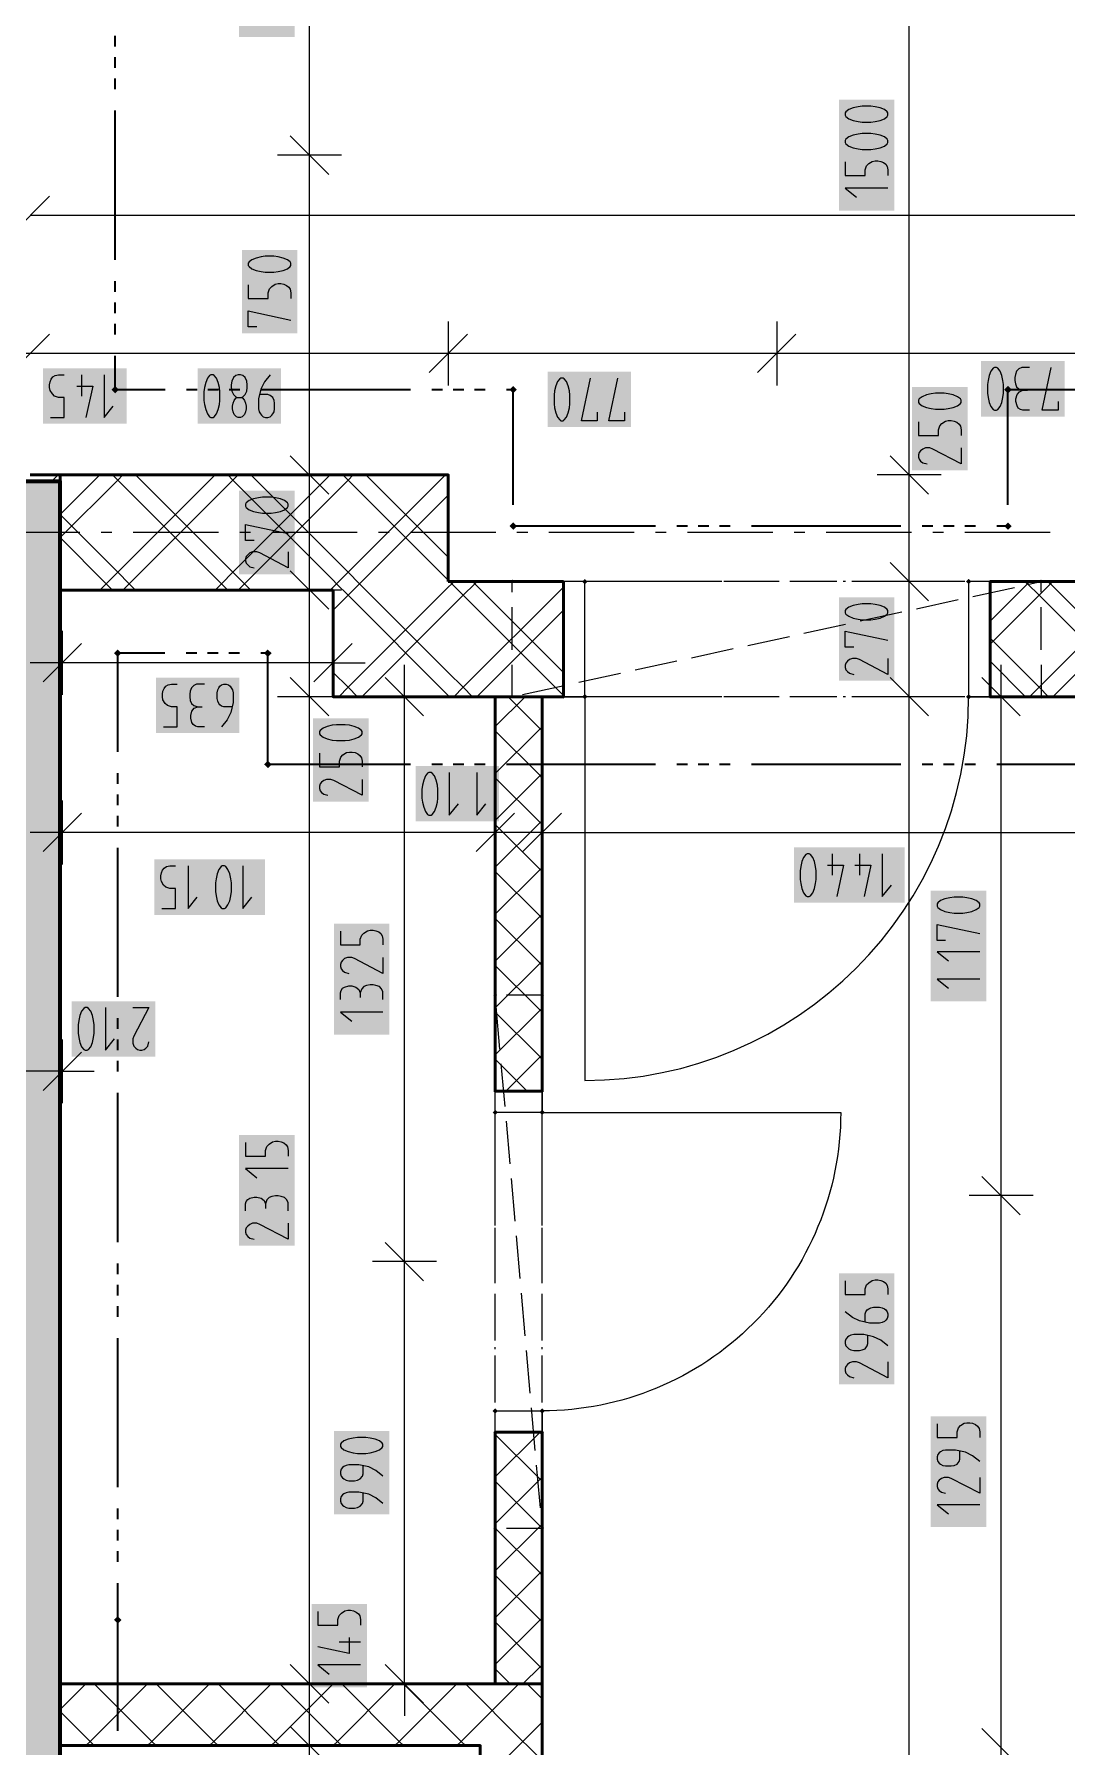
# Model space of a CAD drawing. Header units: millimetres. Extents: x 0 to 594, y 0 to 420.
# Drawn here: x 157.54 to 182.35, y 197.75 to 238.92 of the extents above; entities that cross this region are included whole.
import ezdxf

# ---------------------------------------------------------------- set-up
doc = ezdxf.new("R2010")
doc.units = ezdxf.units.MM
doc.header["$LTSCALE"] = 8
for name, color, linetype in [('PDF_Dvere', 7, 'Continuous'), ('PDF_Koty delkove', 7, 'Continuous'), ('PDF_Osy hlavni', 7, 'Continuous'), ('PDF_Pozarni useky', 7, 'Continuous'), ('PDF_Preklady', 7, 'Continuous'), ('PDF_Pricky zdene', 7, 'Continuous'), ('PDF_Steny akusticke', 7, 'Continuous'), ('PDF_Steny obvodove nosne', 7, 'Continuous')]:
    doc.layers.add(name, color=color, linetype=linetype)

msp = doc.modelspace()

# ---------------------------------------------------------------- linework, layer by layer
at = {"layer": 'PDF_Dvere', "lineweight": 25}
for points in [[(170.772, 225.762), (170.259, 225.762), (170.259, 222.995), (170.772, 222.995)], [(180.509, 225.762), (179.996, 225.762), (179.996, 222.995), (180.509, 222.995)], [(168.619, 213.001), (168.619, 213.514), (169.747, 213.514), (169.747, 213.001)], [(168.619, 205.314), (168.619, 205.826), (169.747, 205.826), (169.747, 205.314)]]:
    msp.add_lwpolyline(points, close=True, dxfattribs=at)
for points in [[(171.961, 225.762), (170.936, 225.762)], [(172.269, 225.762), (172.217, 225.762)], [(173.55, 225.762), (172.525, 225.762)], [(173.857, 225.762), (173.806, 225.762)], [(175.139, 225.762), (174.114, 225.762)], [(175.446, 225.762), (175.395, 225.762)], [(176.727, 225.762), (175.702, 225.762)], [(177.035, 225.762), (176.984, 225.762)], [(178.316, 225.762), (177.291, 225.762)], [(178.624, 225.762), (178.572, 225.762)], [(179.905, 225.762), (178.88, 225.762)], [(171.961, 222.995), (170.936, 222.995)], [(172.269, 222.995), (172.217, 222.995)], [(173.55, 222.995), (172.525, 222.995)], [(173.857, 222.995), (173.806, 222.995)], [(175.139, 222.995), (174.114, 222.995)], [(175.446, 222.995), (175.395, 222.995)], [(176.727, 222.995), (175.702, 222.995)], [(177.035, 222.995), (176.984, 222.995)], [(178.316, 222.995), (177.291, 222.995)], [(178.624, 222.995), (178.572, 222.995)], [(179.905, 222.995), (178.88, 222.995)], [(168.619, 212.384), (168.619, 213.001)], [(168.619, 212.076), (168.619, 212.128)], [(169.747, 212.076), (169.747, 212.128)], [(168.619, 210.795), (168.619, 211.82)], [(169.747, 210.795), (169.747, 211.82)], [(168.619, 210.488), (168.619, 210.539)], [(169.747, 210.488), (169.747, 210.539)], [(168.619, 209.206), (168.619, 210.231)], [(169.747, 209.206), (169.747, 210.231)], [(168.619, 208.899), (168.619, 208.95)], [(169.747, 208.899), (169.747, 208.95)], [(168.619, 207.618), (168.619, 208.643)], [(169.747, 207.618), (169.747, 208.643)], [(168.619, 207.31), (168.619, 207.361)], [(169.747, 207.31), (169.747, 207.361)], [(168.619, 206.029), (168.619, 207.054)], [(169.747, 206.029), (169.747, 207.054)]]:
    msp.add_lwpolyline(points, dxfattribs=at)
for points in [[(170.772, 222.995), (170.772, 213.77, 0.414213), (179.996, 222.995)], [(169.747, 212.384), (169.747, 213.001), (176.921, 213.001, -0.414214), (169.747, 205.826)]]:
    msp.add_lwpolyline(points, format="xyb", dxfattribs=at)
at = {"layer": 'PDF_Dvere', "lineweight": 25, "transparency": 33554559}
for points in [[(170.836, 225.762), (170.772, 225.698), (170.772, 225.826), (170.707, 225.762)], [(180.061, 225.762), (179.996, 225.698), (179.996, 225.826), (179.932, 225.762)], [(170.836, 222.995), (170.772, 222.931), (170.772, 223.059), (170.707, 222.995)], [(180.061, 222.995), (179.996, 222.931), (179.996, 223.059), (179.932, 222.995)], [(168.619, 212.937), (168.555, 213.001), (168.683, 213.001), (168.619, 213.065)], [(169.747, 212.937), (169.682, 213.001), (169.811, 213.001), (169.747, 213.065)], [(168.619, 205.762), (168.555, 205.826), (168.683, 205.826), (168.619, 205.89)], [(169.747, 205.762), (169.682, 205.826), (169.811, 205.826), (169.747, 205.89)]]:
    msp.add_solid(points, dxfattribs=at)
at = {"layer": 'PDF_Koty delkove', "lineweight": 18}
for points in [[(178.568, 192.604), (178.568, 211.866), (178.568, 220.659), (178.568, 222.995), (178.568, 225.762), (178.568, 228.325), (178.568, 243.7), (178.568, 246.467), (178.568, 267.685), (178.568, 269.171), (178.568, 345.475), (178.568, 346.243)], [(164.157, 191.118), (164.157, 197.78), (164.157, 199.266), (164.157, 204.093), (164.157, 216.172), (164.157, 221.719), (164.157, 222.995), (164.157, 225.557), (164.157, 225.838), (164.157, 228.325), (164.157, 235.492), (164.157, 236.012), (164.157, 236.058), (164.157, 241.871), (164.157, 243.7), (164.157, 246.313), (164.157, 254.821), (164.157, 256.41), (164.157, 266.147), (164.157, 267.685), (164.157, 269.171), (164.157, 272.63), (164.157, 336.238)], [(177.645, 237.19), (177.44, 237.19), (177.338, 237.176), (177.218, 237.149), (177.116, 237.108), (177.047, 237.053), (177.031, 237.026), (177.031, 236.971), (177.047, 236.943), (177.116, 236.889), (177.218, 236.848), (177.338, 236.82), (177.44, 236.806), (177.645, 236.806), (177.747, 236.82), (177.867, 236.848), (177.97, 236.889), (178.038, 236.943), (178.056, 236.971), (178.056, 237.026), (178.038, 237.053)], [(178.038, 237.053), (177.97, 237.108), (177.867, 237.149), (177.747, 237.176), (177.645, 237.19)], [(164.618, 235.551), (163.695, 236.474)], [(164.925, 236.012), (164.157, 236.012), (163.388, 236.012)], [(177.031, 235.849), (177.031, 235.52), (177.508, 235.52), (177.508, 235.657), (177.543, 235.753), (177.594, 235.808), (177.68, 235.862), (177.747, 235.876), (177.816, 235.876)], [(177.816, 235.876), (177.885, 235.862), (177.952, 235.835), (178.003, 235.794), (178.038, 235.739), (178.056, 235.657), (178.056, 235.52)], [(178.056, 235.219), (177.031, 235.219), (177.303, 235)], [(157.908, 235.023), (156.985, 234.1)], [(510.402, 234.562), (490.697, 234.562), (470.838, 234.562), (469.351, 234.562), (157.447, 234.562)], [(163.299, 233.581), (163.094, 233.581), (162.993, 233.567), (162.873, 233.54), (162.77, 233.499), (162.702, 233.445), (162.685, 233.417), (162.685, 233.363), (162.702, 233.335), (162.77, 233.281), (162.873, 233.24), (162.993, 233.212), (163.094, 233.198), (163.299, 233.198), (163.402, 233.212), (163.522, 233.24), (163.624, 233.281), (163.693, 233.335)], [(163.693, 233.335), (163.71, 233.363), (163.71, 233.417), (163.693, 233.445), (163.624, 233.499), (163.522, 233.54), (163.402, 233.567), (163.299, 233.581)], [(162.685, 232.897), (162.685, 232.569), (163.163, 232.569), (163.163, 232.706), (163.198, 232.801), (163.249, 232.856), (163.334, 232.91), (163.402, 232.924), (163.47, 232.924), (163.539, 232.91), (163.607, 232.883), (163.658, 232.842), (163.693, 232.788), (163.71, 232.706), (163.71, 232.569)], [(162.889, 231.884), (162.685, 231.884), (162.685, 232.267), (163.71, 232.049)], [(167.492, 232.015), (167.492, 231.246), (167.492, 230.477)], [(175.384, 232.015), (175.384, 231.246), (175.384, 230.477)], [(157.908, 231.707), (156.985, 230.785)], [(167.953, 231.707), (167.03, 230.785)], [(175.845, 231.707), (174.923, 230.785)], [(290.798, 231.246), (281.778, 231.246), (279.164, 231.246), (268.043, 231.246), (260.561, 231.246), (182.866, 231.246), (175.384, 231.246), (167.492, 231.246), (157.447, 231.246), (155.96, 231.246), (128.081, 231.246)], [(157.935, 229.709), (158.263, 229.709), (158.263, 230.186), (158.126, 230.186), (158.031, 230.221), (157.976, 230.272), (157.922, 230.358), (157.908, 230.425), (157.908, 230.494), (157.922, 230.563), (157.949, 230.63), (157.99, 230.681), (158.044, 230.716), (158.126, 230.734), (158.263, 230.734)], [(158.674, 230.734), (158.674, 230.221)], [(159.222, 230.734), (159.222, 229.709), (159.44, 229.981)], [(163.208, 230.734), (163.071, 230.563), (162.988, 230.391), (162.934, 230.153), (162.934, 229.913), (162.948, 229.845), (162.975, 229.794), (163.002, 229.76), (163.043, 229.725)], [(171.072, 229.833), (171.072, 229.629), (170.689, 229.629), (170.907, 230.654)], [(171.729, 229.833), (171.729, 229.629), (171.346, 229.629), (171.564, 230.654)], [(180.833, 230.292), (180.833, 230.497), (180.819, 230.599), (180.791, 230.719), (180.75, 230.821), (180.696, 230.89), (180.668, 230.908), (180.614, 230.908), (180.586, 230.89), (180.531, 230.821), (180.49, 230.719), (180.463, 230.599), (180.449, 230.497)], [(181.462, 230.908), (181.271, 230.908), (181.202, 230.873), (181.147, 230.821), (181.12, 230.736), (181.106, 230.668), (181.106, 230.599), (181.12, 230.514), (181.147, 230.446), (181.202, 230.395), (181.298, 230.36)], [(182.147, 230.087), (182.147, 229.883), (181.763, 229.883), (181.982, 230.908)], [(158.565, 230.46), (158.948, 230.46), (158.783, 229.709)], [(162.524, 230.186), (162.551, 230.169), (162.592, 230.118), (162.619, 230.05), (162.633, 229.981), (162.633, 229.913), (162.619, 229.845), (162.592, 229.776), (162.537, 229.725), (162.496, 229.709), (162.441, 229.709), (162.4, 229.725), (162.345, 229.776), (162.318, 229.845), (162.304, 229.913), (162.304, 229.981), (162.318, 230.05), (162.345, 230.118)], [(162.345, 230.118), (162.386, 230.169), (162.414, 230.186)], [(163.043, 229.725), (163.099, 229.709), (163.153, 229.709), (163.208, 229.725), (163.249, 229.76), (163.276, 229.794), (163.304, 229.845), (163.318, 229.913), (163.318, 230.05), (163.304, 230.118), (163.276, 230.186), (163.208, 230.238), (163.153, 230.255), (162.961, 230.255)], [(180.449, 230.497), (180.449, 230.292), (180.463, 230.19), (180.49, 230.07), (180.531, 229.968), (180.586, 229.899), (180.614, 229.883), (180.668, 229.883), (180.696, 229.899), (180.75, 229.968), (180.791, 230.07), (180.819, 230.19), (180.833, 230.292)], [(181.462, 229.883), (181.298, 229.883), (181.243, 229.899), (181.188, 229.934), (181.161, 229.985), (181.133, 230.087), (181.133, 230.155), (181.161, 230.258), (181.216, 230.326), (181.298, 230.36), (181.407, 230.36)], [(178.791, 229.604), (178.791, 229.276), (179.269, 229.276), (179.269, 229.413), (179.303, 229.508), (179.355, 229.563), (179.44, 229.617), (179.507, 229.631), (179.576, 229.631), (179.645, 229.617), (179.712, 229.59), (179.764, 229.549), (179.798, 229.495), (179.816, 229.413), (179.816, 229.276)], [(179.816, 228.974), (179.816, 228.591), (179.132, 228.947), (179.064, 228.974), (178.961, 228.974), (178.893, 228.947), (178.842, 228.906), (178.807, 228.865), (178.791, 228.81), (178.791, 228.756), (178.807, 228.701), (178.842, 228.66)], [(164.618, 227.864), (163.695, 228.786)], [(179.029, 227.864), (178.107, 228.786)], [(178.842, 228.66), (178.893, 228.618), (178.995, 228.591)], [(164.925, 228.325), (164.157, 228.325), (163.388, 228.325)], [(179.337, 228.325), (178.568, 228.325), (177.799, 228.325)], [(163.233, 227.79), (163.028, 227.79), (162.927, 227.776), (162.807, 227.749), (162.704, 227.708), (162.635, 227.654), (162.619, 227.626), (162.619, 227.572), (162.635, 227.544), (162.704, 227.49), (162.807, 227.448), (162.927, 227.421), (163.028, 227.407), (163.233, 227.407), (163.336, 227.421), (163.455, 227.448), (163.558, 227.49), (163.627, 227.544), (163.644, 227.572), (163.644, 227.626), (163.627, 227.654), (163.558, 227.708), (163.455, 227.749), (163.336, 227.776), (163.233, 227.79)], [(162.823, 226.75), (162.619, 226.75), (162.619, 227.133), (163.644, 226.915)], [(163.644, 226.476), (163.644, 226.092), (162.96, 226.449), (162.892, 226.476), (162.789, 226.476), (162.722, 226.449), (162.67, 226.408), (162.635, 226.367), (162.619, 226.312), (162.619, 226.258), (162.635, 226.203), (162.67, 226.161), (162.722, 226.12), (162.823, 226.092)], [(164.618, 225.096), (163.695, 226.019)], [(179.029, 225.301), (178.107, 226.224)], [(179.337, 225.762), (178.568, 225.762), (177.799, 225.762)], [(164.925, 225.557), (164.157, 225.557), (163.388, 225.557)], [(158.215, 224.578), (158.215, 223.809), (158.215, 223.04)], [(164.724, 224.578), (164.724, 223.809), (164.724, 223.04)], [(177.235, 224.187), (177.031, 224.187), (177.031, 224.571), (178.056, 224.352)], [(158.677, 224.27), (157.754, 223.348)], [(165.185, 224.27), (164.263, 223.348)], [(158.215, 223.809), (157.447, 223.809)], [(164.724, 223.809), (162.358, 223.809), (158.215, 223.809)], [(164.724, 223.809), (165.493, 223.809)], [(166.435, 222.995), (166.435, 223.764)], [(178.056, 223.53), (177.372, 223.886), (177.303, 223.914), (177.201, 223.914), (177.133, 223.886), (177.082, 223.845), (177.047, 223.804), (177.031, 223.749), (177.031, 223.695), (177.047, 223.64), (177.082, 223.599), (177.133, 223.558), (177.235, 223.53)], [(178.056, 223.914), (178.056, 223.53)], [(180.775, 222.995), (180.775, 223.764)], [(160.648, 222.272), (160.976, 222.272), (160.976, 222.749), (160.839, 222.749), (160.744, 222.784), (160.689, 222.835), (160.635, 222.92), (160.621, 222.988), (160.621, 223.057), (160.635, 223.125), (160.662, 223.193), (160.703, 223.244), (160.757, 223.279), (160.839, 223.297), (160.976, 223.297)], [(161.633, 223.297), (161.442, 223.297), (161.374, 223.262), (161.319, 223.21), (161.292, 223.125), (161.278, 223.057), (161.278, 222.988), (161.292, 222.903), (161.319, 222.835), (161.374, 222.784), (161.469, 222.749)], [(162.29, 222.749), (162.099, 222.749), (162.044, 222.767), (162.003, 222.8), (161.976, 222.835), (161.949, 222.886), (161.935, 222.954), (161.935, 223.091), (161.949, 223.159), (161.976, 223.21), (162.003, 223.244), (162.044, 223.279), (162.099, 223.297), (162.153, 223.297), (162.208, 223.279), (162.249, 223.244), (162.277, 223.21), (162.304, 223.159), (162.318, 223.091), (162.318, 222.852), (162.263, 222.613), (162.181, 222.442), (162.044, 222.272)], [(164.618, 222.534), (163.695, 223.456)], [(166.896, 222.534), (165.974, 223.456)], [(179.029, 222.534), (178.107, 223.456)], [(181.237, 222.534), (180.314, 223.456)], [(161.633, 222.272), (161.469, 222.272), (161.414, 222.288), (161.36, 222.323), (161.332, 222.374), (161.305, 222.476), (161.305, 222.544), (161.332, 222.647), (161.387, 222.715), (161.469, 222.749), (161.578, 222.749)], [(164.925, 222.995), (164.157, 222.995), (163.388, 222.995)], [(167.204, 222.995), (166.435, 222.995), (165.666, 222.995)], [(166.435, 199.266), (166.435, 209.414), (166.435, 222.995)], [(179.337, 222.995), (178.568, 222.995), (177.799, 222.995)], [(181.544, 222.995), (180.775, 222.995), (180.007, 222.995)], [(180.775, 121.677), (180.775, 127.678), (180.775, 138.074), (180.775, 141.969), (180.775, 143.191), (180.775, 191.118), (180.775, 192.604), (180.775, 197.729), (180.775, 211.003), (180.775, 222.995)], [(164.396, 221.638), (164.396, 221.309), (164.874, 221.309), (164.874, 221.446), (164.909, 221.542), (164.96, 221.597), (165.045, 221.651), (165.113, 221.665), (165.181, 221.665), (165.25, 221.651), (165.318, 221.624), (165.369, 221.583), (165.404, 221.528)], [(165.404, 221.528), (165.421, 221.446), (165.421, 221.309)], [(167.516, 221.175), (167.516, 220.15), (167.734, 220.423)], [(168.173, 221.175), (168.173, 220.15), (168.391, 220.423)], [(165.421, 221.008), (165.421, 220.624), (164.738, 220.981), (164.669, 221.008), (164.566, 221.008), (164.499, 220.981), (164.448, 220.939), (164.413, 220.898), (164.396, 220.843), (164.396, 220.789), (164.413, 220.734), (164.448, 220.693), (164.499, 220.652), (164.6, 220.624)], [(158.215, 220.5), (158.215, 219.731), (158.215, 218.962)], [(168.619, 220.5), (168.619, 219.731), (168.619, 218.962)], [(169.747, 220.5), (169.747, 219.731), (169.747, 218.962)], [(158.677, 220.192), (157.754, 219.27)], [(169.08, 220.192), (168.158, 219.27)], [(170.208, 220.192), (169.285, 219.27)], [(169.747, 219.731), (168.619, 219.731), (158.215, 219.731), (157.447, 219.731)], [(169.747, 219.731), (184.506, 219.731), (185.634, 219.731), (194.961, 219.731), (212.386, 219.731), (213.975, 219.731), (220.689, 219.731), (222.739, 219.731), (229.452, 219.731), (231.041, 219.731), (248.466, 219.731), (257.793, 219.731), (258.921, 219.731), (266.8, 219.731), (273.681, 219.731), (274.808, 219.731), (277.907, 219.731), (279.164, 219.731), (281.204, 219.731), (285.212, 219.731), (287.364, 219.731)], [(175.949, 218.808), (175.949, 218.603), (175.963, 218.501), (175.99, 218.381), (176.031, 218.279), (176.085, 218.21), (176.113, 218.194), (176.167, 218.194), (176.195, 218.21), (176.25, 218.279), (176.291, 218.381), (176.319, 218.501), (176.333, 218.603), (176.333, 218.808), (176.319, 218.91), (176.291, 219.03), (176.25, 219.133), (176.195, 219.201), (176.167, 219.219), (176.113, 219.219), (176.085, 219.201)], [(176.085, 219.201), (176.031, 219.133), (175.99, 219.03), (175.963, 218.91), (175.949, 218.808)], [(176.715, 219.219), (176.715, 218.706)], [(177.372, 219.219), (177.372, 218.706)], [(177.92, 219.219), (177.92, 218.194), (178.139, 218.466)], [(160.609, 217.904), (160.937, 217.904), (160.937, 218.381), (160.8, 218.381), (160.705, 218.416), (160.65, 218.467), (160.596, 218.552), (160.582, 218.62), (160.582, 218.689), (160.596, 218.757), (160.623, 218.825), (160.664, 218.876), (160.718, 218.911), (160.8, 218.929), (160.937, 218.929)], [(161.239, 218.929), (161.239, 217.904), (161.457, 218.176)], [(162.197, 218.842), (162.142, 218.911), (162.114, 218.929), (162.06, 218.929), (162.032, 218.911), (161.978, 218.842), (161.937, 218.74), (161.91, 218.62), (161.896, 218.518)], [(161.896, 218.518), (161.896, 218.313), (161.91, 218.211), (161.937, 218.091), (161.978, 217.989), (162.032, 217.92), (162.06, 217.904), (162.114, 217.904), (162.142, 217.92), (162.197, 217.989), (162.238, 218.091), (162.266, 218.211), (162.279, 218.313), (162.279, 218.518), (162.266, 218.62), (162.238, 218.74), (162.197, 218.842)], [(162.553, 218.929), (162.553, 217.904), (162.771, 218.176)], [(176.606, 218.945), (176.99, 218.945), (176.825, 218.194)], [(177.263, 218.945), (177.647, 218.945), (177.482, 218.194)], [(164.897, 217.355), (164.897, 217.026), (165.375, 217.026), (165.375, 217.163), (165.41, 217.259), (165.461, 217.314), (165.546, 217.368), (165.614, 217.382), (165.683, 217.382), (165.751, 217.368), (165.819, 217.341), (165.87, 217.3), (165.905, 217.246), (165.922, 217.163), (165.922, 217.026)], [(179.442, 217.136), (179.238, 217.136), (179.238, 217.519), (180.263, 217.301)], [(165.922, 216.341), (165.239, 216.698), (165.17, 216.725), (165.068, 216.725), (165, 216.698), (164.949, 216.657), (164.914, 216.616), (164.897, 216.561), (164.897, 216.506), (164.914, 216.451), (164.949, 216.41), (165, 216.369), (165.101, 216.341)], [(165.922, 216.725), (165.922, 216.341)], [(180.263, 216.862), (179.238, 216.862), (179.511, 216.644)], [(180.263, 216.205), (179.238, 216.205), (179.511, 215.987)], [(164.897, 215.712), (164.897, 215.876), (164.914, 215.931), (164.949, 215.986), (165, 216.014), (165.101, 216.041), (165.17, 216.041), (165.273, 216.014), (165.341, 215.959), (165.375, 215.876), (165.375, 215.767)], [(165.922, 215.712), (165.922, 215.904), (165.887, 215.972), (165.836, 216.027), (165.751, 216.054), (165.683, 216.068), (165.614, 216.068), (165.529, 216.054), (165.461, 216.027), (165.41, 215.972), (165.375, 215.876)], [(158.897, 214.58), (158.938, 214.682), (158.966, 214.802), (158.98, 214.904), (158.98, 215.109), (158.966, 215.211), (158.938, 215.331), (158.897, 215.434), (158.843, 215.502), (158.815, 215.52), (158.761, 215.52), (158.733, 215.502), (158.679, 215.434), (158.638, 215.331), (158.611, 215.211), (158.597, 215.109)], [(159.254, 215.52), (159.254, 214.495), (159.472, 214.767)], [(159.911, 215.52), (160.294, 215.52), (159.938, 214.836), (159.911, 214.767), (159.911, 214.665), (159.938, 214.597), (159.979, 214.546), (160.02, 214.511), (160.075, 214.495), (160.129, 214.495), (160.184, 214.511), (160.225, 214.546), (160.267, 214.597), (160.294, 214.699)], [(165.922, 215.411), (164.897, 215.411), (165.17, 215.192)], [(158.597, 215.109), (158.597, 214.904), (158.611, 214.802), (158.638, 214.682), (158.679, 214.58), (158.733, 214.511), (158.761, 214.495), (158.815, 214.495), (158.843, 214.511), (158.897, 214.58)], [(158.215, 214.758), (158.215, 213.99), (158.215, 213.221)], [(158.677, 214.451), (157.754, 213.528)], [(158.215, 213.99), (156.063, 213.99), (153.838, 213.99), (147.018, 213.99), (146.479, 213.99), (144.993, 213.99), (140.052, 213.99), (129.979, 213.99), (125.006, 213.99), (122.238, 213.99), (106.49, 213.99)], [(158.215, 213.99), (158.984, 213.99)], [(162.619, 212.281), (162.619, 211.953), (163.097, 211.953), (163.097, 212.09), (163.132, 212.185), (163.183, 212.24), (163.268, 212.294), (163.336, 212.308), (163.404, 212.308), (163.473, 212.294), (163.54, 212.267), (163.592, 212.226), (163.627, 212.172), (163.644, 212.09), (163.644, 211.953)], [(163.644, 211.651), (162.619, 211.651), (162.892, 211.433)], [(181.237, 210.541), (180.314, 211.464)], [(162.619, 210.638), (162.619, 210.803), (162.635, 210.858), (162.67, 210.912), (162.722, 210.94), (162.823, 210.967), (162.892, 210.967), (162.994, 210.94), (163.063, 210.885), (163.097, 210.803), (163.097, 210.693)], [(163.644, 210.83), (163.609, 210.898), (163.558, 210.953), (163.473, 210.98), (163.404, 210.994), (163.336, 210.994), (163.25, 210.98), (163.183, 210.953), (163.132, 210.898), (163.097, 210.803)], [(163.644, 210.638), (163.644, 210.83)], [(181.544, 211.003), (180.775, 211.003), (180.007, 211.003)], [(163.644, 210.337), (163.644, 209.953), (162.96, 210.31), (162.892, 210.337), (162.789, 210.337), (162.722, 210.31), (162.67, 210.269), (162.635, 210.228), (162.619, 210.173), (162.619, 210.119), (162.635, 210.064), (162.67, 210.022), (162.722, 209.981), (162.823, 209.953)], [(166.896, 208.953), (165.974, 209.875)], [(167.204, 209.414), (166.435, 209.414), (165.666, 209.414)], [(177.031, 208.95), (177.031, 208.621), (177.508, 208.621), (177.508, 208.758), (177.543, 208.854), (177.594, 208.909), (177.68, 208.963), (177.747, 208.977), (177.816, 208.977), (177.885, 208.963), (177.952, 208.936), (178.003, 208.895), (178.038, 208.841), (178.056, 208.758), (178.056, 208.621)], [(177.508, 207.964), (177.508, 208.156), (177.526, 208.211), (177.56, 208.252), (177.594, 208.279), (177.645, 208.306), (177.713, 208.32), (177.85, 208.32), (177.918, 208.306), (177.97, 208.279), (178.003, 208.252), (178.038, 208.211), (178.056, 208.156), (178.056, 208.101), (178.038, 208.046), (178.003, 208.005), (177.97, 207.978), (177.918, 207.95), (177.85, 207.936), (177.611, 207.936), (177.372, 207.991), (177.201, 208.073), (177.031, 208.211)], [(177.047, 207.554), (177.031, 207.499), (177.031, 207.444), (177.047, 207.389), (177.082, 207.348), (177.116, 207.321), (177.167, 207.293), (177.235, 207.279), (177.372, 207.279), (177.44, 207.293), (177.508, 207.321), (177.56, 207.389), (177.577, 207.444), (177.577, 207.636)], [(178.056, 207.389), (177.885, 207.527), (177.713, 207.609), (177.475, 207.663), (177.235, 207.663), (177.167, 207.649), (177.116, 207.622), (177.082, 207.595), (177.047, 207.554)], [(178.056, 207.006), (178.056, 206.622), (177.372, 206.979), (177.303, 207.006), (177.201, 207.006), (177.133, 206.979), (177.082, 206.938), (177.047, 206.897), (177.031, 206.842), (177.031, 206.787), (177.047, 206.732), (177.082, 206.691), (177.133, 206.65), (177.235, 206.622)], [(179.238, 205.516), (179.238, 205.188), (179.716, 205.188), (179.716, 205.325), (179.75, 205.42), (179.802, 205.475), (179.887, 205.529), (179.954, 205.543), (180.023, 205.543), (180.092, 205.529), (180.159, 205.502), (180.211, 205.461)], [(180.211, 205.461), (180.245, 205.407), (180.263, 205.325), (180.263, 205.188)], [(180.263, 204.613), (180.092, 204.75), (179.921, 204.832), (179.682, 204.886), (179.442, 204.886), (179.374, 204.872), (179.323, 204.845), (179.289, 204.818), (179.254, 204.777), (179.238, 204.722), (179.238, 204.668), (179.254, 204.613), (179.289, 204.572), (179.323, 204.545), (179.374, 204.517), (179.442, 204.503), (179.579, 204.503), (179.647, 204.517), (179.716, 204.545), (179.767, 204.613), (179.784, 204.668), (179.784, 204.859)], [(165.922, 204.259), (165.751, 204.396), (165.58, 204.478), (165.341, 204.532), (165.101, 204.532), (165.034, 204.518), (164.982, 204.491), (164.949, 204.464), (164.914, 204.423), (164.897, 204.368), (164.897, 204.314), (164.914, 204.259), (164.949, 204.217), (164.982, 204.19), (165.034, 204.162), (165.101, 204.148), (165.239, 204.148), (165.306, 204.162), (165.375, 204.19)], [(165.375, 204.19), (165.426, 204.259), (165.444, 204.314), (165.444, 204.505)], [(180.263, 204.229), (180.263, 203.846), (179.579, 204.202), (179.511, 204.229), (179.408, 204.229), (179.34, 204.202), (179.289, 204.161), (179.254, 204.12), (179.238, 204.065), (179.238, 204.011), (179.254, 203.956), (179.289, 203.915), (179.34, 203.873), (179.442, 203.846)], [(165.922, 203.601), (165.751, 203.739), (165.58, 203.821), (165.341, 203.875), (165.101, 203.875), (165.034, 203.861), (164.982, 203.834), (164.949, 203.807), (164.914, 203.766), (164.897, 203.711), (164.897, 203.657), (164.914, 203.601), (164.949, 203.56), (164.982, 203.533), (165.034, 203.505), (165.101, 203.491), (165.239, 203.491), (165.306, 203.505), (165.375, 203.533), (165.426, 203.601), (165.444, 203.657), (165.444, 203.848)], [(180.263, 203.572), (179.238, 203.572), (179.511, 203.354)], [(164.359, 201.006), (164.359, 200.677), (164.837, 200.677), (164.837, 200.814), (164.872, 200.91), (164.923, 200.965), (165.008, 201.019), (165.076, 201.033), (165.144, 201.033), (165.213, 201.019), (165.281, 200.992), (165.332, 200.951), (165.367, 200.897), (165.384, 200.814), (165.384, 200.677)], [(165.11, 200.376), (165.11, 199.992), (164.359, 200.157)], [(165.384, 200.267), (164.872, 200.267)], [(164.618, 198.805), (163.695, 199.728)], [(165.384, 199.719), (164.359, 199.719), (164.632, 199.5)], [(166.896, 198.805), (165.974, 199.728)], [(164.925, 199.266), (164.157, 199.266), (163.388, 199.266)], [(167.204, 199.266), (166.435, 199.266), (165.666, 199.266)], [(166.435, 199.266), (166.435, 198.498)], [(164.618, 197.319), (163.695, 198.241)], [(181.237, 197.268), (180.314, 198.19)], [(164.925, 197.78), (164.157, 197.78), (163.388, 197.78)]]:
    msp.add_lwpolyline(points, dxfattribs=at)
for points in [[(177.645, 236.533), (177.44, 236.533), (177.338, 236.519), (177.218, 236.492), (177.116, 236.451), (177.047, 236.396), (177.031, 236.368), (177.031, 236.314), (177.047, 236.286), (177.116, 236.232), (177.218, 236.191), (177.338, 236.163), (177.44, 236.149), (177.645, 236.149), (177.747, 236.163), (177.867, 236.191), (177.97, 236.232), (178.038, 236.286), (178.056, 236.314), (178.056, 236.368), (178.038, 236.396), (177.97, 236.451), (177.867, 236.492), (177.747, 236.519)], [(161.62, 230.323), (161.62, 230.118), (161.634, 230.016), (161.661, 229.896), (161.702, 229.794), (161.756, 229.725), (161.784, 229.709), (161.839, 229.709), (161.867, 229.725), (161.921, 229.794), (161.962, 229.896), (161.99, 230.016), (162.004, 230.118), (162.004, 230.323), (161.99, 230.425), (161.962, 230.545), (161.921, 230.648), (161.867, 230.716), (161.839, 230.734), (161.784, 230.734), (161.756, 230.716), (161.702, 230.648), (161.661, 230.545), (161.634, 230.425)], [(162.277, 230.494), (162.277, 230.425), (162.291, 230.34), (162.331, 230.255), (162.386, 230.204), (162.414, 230.186), (162.524, 230.186), (162.551, 230.204), (162.606, 230.255), (162.647, 230.34), (162.661, 230.425), (162.661, 230.494), (162.647, 230.579), (162.606, 230.665), (162.551, 230.716), (162.496, 230.734), (162.441, 230.734), (162.386, 230.716), (162.331, 230.665), (162.291, 230.579)], [(170.032, 230.243), (170.032, 230.038), (170.046, 229.937), (170.073, 229.817), (170.114, 229.714), (170.168, 229.646), (170.196, 229.629), (170.25, 229.629), (170.278, 229.646), (170.332, 229.714), (170.373, 229.817), (170.401, 229.937), (170.415, 230.038), (170.415, 230.243), (170.401, 230.346), (170.373, 230.466), (170.332, 230.568), (170.278, 230.637), (170.25, 230.654), (170.196, 230.654), (170.168, 230.637), (170.114, 230.568), (170.073, 230.466), (170.046, 230.346)], [(179.405, 230.288), (179.2, 230.288), (179.098, 230.274), (178.979, 230.247), (178.876, 230.206), (178.807, 230.152), (178.791, 230.124), (178.791, 230.07), (178.807, 230.042), (178.876, 229.988), (178.979, 229.947), (179.098, 229.919), (179.2, 229.905), (179.405, 229.905), (179.507, 229.919), (179.627, 229.947), (179.73, 229.988), (179.798, 230.042), (179.816, 230.07), (179.816, 230.124), (179.798, 230.152), (179.73, 230.206), (179.627, 230.247), (179.507, 230.274)], [(177.645, 225.228), (177.44, 225.228), (177.338, 225.214), (177.218, 225.187), (177.116, 225.146), (177.047, 225.091), (177.031, 225.063), (177.031, 225.009), (177.047, 224.981), (177.116, 224.927), (177.218, 224.886), (177.338, 224.858), (177.44, 224.844), (177.645, 224.844), (177.747, 224.858), (177.867, 224.886), (177.97, 224.927), (178.038, 224.981), (178.056, 225.009), (178.056, 225.063), (178.038, 225.091), (177.97, 225.146), (177.867, 225.187), (177.747, 225.214)], [(165.01, 222.322), (164.805, 222.322), (164.704, 222.308), (164.584, 222.281), (164.481, 222.24), (164.413, 222.185), (164.396, 222.157), (164.396, 222.103), (164.413, 222.075), (164.481, 222.021), (164.584, 221.98), (164.704, 221.952), (164.805, 221.938), (165.01, 221.938), (165.113, 221.952), (165.233, 221.98), (165.335, 222.021), (165.404, 222.075), (165.421, 222.103), (165.421, 222.157), (165.404, 222.185), (165.335, 222.24), (165.233, 222.281), (165.113, 222.308)], [(166.858, 220.764), (166.858, 220.559), (166.872, 220.458), (166.9, 220.338), (166.941, 220.235), (166.995, 220.166), (167.023, 220.15), (167.077, 220.15), (167.105, 220.166), (167.159, 220.235), (167.2, 220.338), (167.228, 220.458), (167.242, 220.559), (167.242, 220.764), (167.228, 220.867), (167.2, 220.986), (167.159, 221.089), (167.105, 221.158), (167.077, 221.175), (167.023, 221.175), (166.995, 221.158), (166.941, 221.089), (166.9, 220.986), (166.872, 220.867)], [(179.852, 218.176), (179.647, 218.176), (179.545, 218.162), (179.426, 218.135), (179.323, 218.094), (179.254, 218.04), (179.238, 218.012), (179.238, 217.958), (179.254, 217.93), (179.323, 217.876), (179.426, 217.835), (179.545, 217.807), (179.647, 217.793), (179.852, 217.793), (179.954, 217.807), (180.074, 217.835), (180.177, 217.876), (180.245, 217.93), (180.263, 217.958), (180.263, 218.012), (180.245, 218.04), (180.177, 218.094), (180.074, 218.135), (179.954, 218.162)], [(165.511, 205.189), (165.306, 205.189), (165.205, 205.175), (165.085, 205.148), (164.982, 205.107), (164.914, 205.053), (164.897, 205.025), (164.897, 204.971), (164.914, 204.943), (164.982, 204.888), (165.085, 204.847), (165.205, 204.819), (165.306, 204.806), (165.511, 204.806), (165.614, 204.819), (165.734, 204.847), (165.836, 204.888), (165.905, 204.943), (165.922, 204.971), (165.922, 205.025), (165.905, 205.053), (165.836, 205.107), (165.734, 205.148), (165.614, 205.175)]]:
    msp.add_lwpolyline(points, close=True, dxfattribs=at)
at = {"layer": 'PDF_Koty delkove', "color": 7, "lineweight": 18, "true_color": 0xffffff, "transparency": 33554559}
for points in [[(163.798, 238.854), (163.798, 240.858), (162.465, 238.854), (162.465, 240.858)], [(178.209, 234.681), (178.209, 237.343), (176.877, 234.681), (176.877, 237.343)], [(163.864, 231.73), (163.864, 233.735), (162.532, 231.73), (162.532, 233.735)], [(182.301, 231.061), (180.296, 231.061), (182.301, 229.729), (180.296, 229.729)], [(159.759, 230.887), (157.754, 230.887), (159.759, 229.555), (157.754, 229.555)], [(163.472, 230.887), (161.467, 230.887), (163.472, 229.555), (161.467, 229.555)], [(171.883, 230.808), (169.878, 230.808), (171.883, 229.475), (169.878, 229.475)], [(179.97, 228.437), (179.97, 230.442), (178.637, 228.437), (178.637, 230.442)], [(163.798, 225.939), (163.798, 227.944), (162.465, 225.939), (162.465, 227.944)], [(178.209, 223.376), (178.209, 225.381), (176.877, 223.376), (176.877, 225.381)], [(165.575, 220.47), (165.575, 222.475), (164.243, 220.47), (164.243, 222.475)], [(168.71, 221.329), (166.705, 221.329), (168.71, 219.996), (166.705, 219.996)], [(163.09, 219.082), (160.428, 219.082), (163.09, 217.75), (160.428, 217.75)], [(178.457, 219.372), (175.796, 219.372), (178.457, 218.04), (175.796, 218.04)], [(180.417, 215.668), (180.417, 218.33), (179.084, 215.668), (179.084, 218.33)], [(166.076, 214.873), (166.076, 217.535), (164.744, 214.873), (164.744, 217.535)], [(160.448, 215.673), (158.443, 215.673), (160.448, 214.341), (158.443, 214.341)], [(163.798, 209.8), (163.798, 212.462), (162.465, 209.8), (162.465, 212.462)], [(178.209, 206.468), (178.209, 209.13), (176.877, 206.468), (176.877, 209.13)], [(180.417, 203.035), (180.417, 205.697), (179.084, 203.035), (179.084, 205.697)], [(166.076, 203.338), (166.076, 205.343), (164.744, 203.338), (164.744, 205.343)], [(165.538, 199.182), (165.538, 201.186), (164.205, 199.182), (164.205, 201.186)]]:
    msp.add_solid(points, dxfattribs=at)
at = {"layer": 'PDF_Koty delkove', "color": 7, "lineweight": 25, "true_color": 0xffffff, "transparency": 33554559}
msp.add_solid([(162.472, 223.45), (160.467, 223.45), (162.472, 222.118), (160.467, 222.118)], dxfattribs=at)
at = {"layer": 'PDF_Osy hlavni', "lineweight": 18}
for points in [[(158.636, 226.941), (156.586, 226.941)], [(159.405, 226.941), (159.149, 226.941)], [(161.968, 226.941), (159.918, 226.941)], [(162.736, 226.941), (162.48, 226.941)], [(165.299, 226.941), (163.249, 226.941)], [(166.067, 226.941), (165.811, 226.941)], [(168.63, 226.941), (166.58, 226.941)], [(169.399, 226.941), (169.142, 226.941)], [(171.961, 226.941), (169.911, 226.941)], [(172.73, 226.941), (172.474, 226.941)], [(175.292, 226.941), (173.242, 226.941)], [(176.061, 226.941), (175.805, 226.941)], [(178.624, 226.941), (176.574, 226.941)], [(179.392, 226.941), (179.136, 226.941)], [(181.955, 226.941), (179.905, 226.941)]]:
    msp.add_lwpolyline(points, dxfattribs=at)
at = {"layer": 'PDF_Pozarni useky', "lineweight": 35}
for points in [[(159.486, 238.624), (159.486, 238.88)], [(159.486, 238.111), (159.486, 238.367)], [(159.486, 237.599), (159.486, 237.855)], [(159.486, 233.499), (159.486, 237.086)], [(159.486, 232.73), (159.486, 232.986)], [(159.486, 232.217), (159.486, 232.474)], [(159.486, 231.705), (159.486, 231.961)], [(160.686, 230.375), (159.486, 230.375), (159.486, 231.192)], [(161.455, 230.375), (161.199, 230.375)], [(161.968, 230.375), (161.711, 230.375)], [(162.48, 230.375), (162.224, 230.375)], [(166.58, 230.375), (162.992, 230.375)], [(167.349, 230.375), (167.092, 230.375)], [(167.861, 230.375), (167.605, 230.375)], [(168.374, 230.375), (168.117, 230.375)], [(169.051, 230.375), (168.886, 230.375)], [(169.051, 227.605), (169.051, 230.375)], [(180.941, 227.605), (180.941, 230.375)], [(184.261, 230.375), (180.941, 230.375)], [(172.474, 227.095), (169.051, 227.095)], [(173.242, 227.095), (172.986, 227.095)], [(173.755, 227.095), (173.499, 227.095)], [(174.267, 227.095), (174.011, 227.095)], [(178.367, 227.095), (174.78, 227.095)], [(179.136, 227.095), (178.88, 227.095)], [(179.649, 227.095), (179.392, 227.095)], [(180.161, 227.095), (179.905, 227.095)], [(180.941, 227.095), (180.674, 227.095)], [(159.546, 221.671), (159.546, 224.04)], [(160.678, 224.04), (159.546, 224.04)], [(161.447, 224.04), (161.19, 224.04)], [(161.959, 224.04), (161.703, 224.04)], [(162.472, 224.041), (162.215, 224.041)], [(163.153, 224.041), (162.984, 224.041)], [(163.156, 221.365), (163.153, 224.041)], [(159.546, 220.903), (159.546, 221.159)], [(166.58, 221.365), (163.156, 221.365)], [(167.349, 221.365), (167.093, 221.365)], [(167.862, 221.365), (167.606, 221.365)], [(168.374, 221.365), (168.118, 221.365)], [(172.474, 221.365), (168.887, 221.365)], [(173.243, 221.365), (172.987, 221.365)], [(173.755, 221.365), (173.499, 221.365)], [(174.268, 221.365), (174.012, 221.365)], [(178.368, 221.365), (174.78, 221.365)], [(179.137, 221.365), (178.88, 221.365)], [(179.649, 221.365), (179.393, 221.365)], [(180.162, 221.365), (179.905, 221.365)], [(184.262, 221.365), (180.674, 221.365)], [(159.546, 220.39), (159.546, 220.646)], [(159.546, 219.878), (159.546, 220.134)], [(159.546, 215.778), (159.546, 219.365)], [(159.547, 215.009), (159.547, 215.265)], [(159.547, 214.496), (159.547, 214.753)], [(159.547, 213.984), (159.547, 214.24)], [(159.547, 209.884), (159.547, 213.471)], [(159.547, 209.115), (159.547, 209.372)], [(159.547, 208.603), (159.547, 208.859)], [(159.547, 208.09), (159.547, 208.347)], [(159.548, 203.99), (159.547, 207.578)], [(159.548, 203.222), (159.548, 203.478)], [(159.548, 202.709), (159.548, 202.965)], [(159.548, 202.197), (159.548, 202.453)], [(159.548, 198.137), (159.548, 200.804), (159.548, 201.684)]]:
    msp.add_lwpolyline(points, dxfattribs=at)
at = {"layer": 'PDF_Pozarni useky', "lineweight": 35, "transparency": 33554559}
for points in [[(159.486, 230.285), (159.397, 230.375), (159.576, 230.375), (159.486, 230.465)], [(159.576, 230.375), (159.486, 230.285), (159.486, 230.465), (159.397, 230.375)], [(169.051, 230.285), (168.961, 230.375), (169.14, 230.375), (169.051, 230.465)], [(169.14, 230.375), (169.051, 230.285), (169.051, 230.465), (168.961, 230.375)], [(180.941, 230.285), (180.851, 230.375), (181.03, 230.375), (180.941, 230.465)], [(181.03, 230.375), (180.941, 230.285), (180.941, 230.465), (180.851, 230.375)], [(169.051, 227.005), (168.961, 227.095), (169.14, 227.095), (169.051, 227.185)], [(169.14, 227.095), (169.051, 227.005), (169.051, 227.185), (168.961, 227.095)], [(181.03, 227.095), (180.941, 227.005), (180.941, 227.185), (180.851, 227.095)], [(180.941, 227.005), (180.851, 227.095), (181.03, 227.095), (180.941, 227.185)], [(159.546, 223.951), (159.456, 224.04), (159.635, 224.04), (159.546, 224.13)], [(159.635, 224.04), (159.546, 223.951), (159.546, 224.13), (159.456, 224.04)], [(163.243, 224.041), (163.153, 223.951), (163.153, 224.13), (163.064, 224.041)], [(163.154, 223.951), (163.064, 224.04), (163.243, 224.041), (163.153, 224.13)], [(163.156, 221.276), (163.066, 221.365), (163.246, 221.365), (163.156, 221.455)], [(163.246, 221.365), (163.156, 221.276), (163.156, 221.455), (163.066, 221.365)], [(159.548, 200.714), (159.458, 200.804), (159.638, 200.804), (159.548, 200.894)], [(159.548, 200.714), (159.458, 200.804), (159.638, 200.804), (159.548, 200.894)]]:
    msp.add_solid(points, dxfattribs=at)
at = {"layer": 'PDF_Preklady', "lineweight": 18}
for points in [[(169.911, 225.762), (169.029, 225.762)], [(169.029, 225.504), (169.029, 225.762)], [(171.295, 225.762), (170.27, 225.762)], [(172.679, 225.762), (171.654, 225.762)], [(174.062, 225.762), (173.037, 225.762)], [(175.446, 225.762), (174.421, 225.762)], [(176.83, 225.762), (175.805, 225.762)], [(178.214, 225.762), (177.189, 225.762)], [(179.597, 225.762), (178.572, 225.762)], [(180.981, 225.762), (179.956, 225.762)], [(180.094, 225.404), (181.096, 225.622)], [(181.739, 225.762), (181.34, 225.762)], [(181.446, 225.699), (181.739, 225.762)], [(181.739, 225.504), (181.739, 225.762)], [(178.742, 225.11), (179.744, 225.328)], [(169.029, 224.12), (169.029, 225.145)], [(177.39, 224.815), (178.392, 225.034)], [(181.739, 224.12), (181.739, 225.145)], [(174.686, 224.227), (175.687, 224.445)], [(176.038, 224.521), (177.039, 224.739)], [(173.334, 223.932), (174.335, 224.15)], [(169.911, 222.995), (169.029, 222.995), (169.029, 223.761)], [(170.63, 223.344), (171.631, 223.562)], [(171.982, 223.638), (172.983, 223.856)], [(181.739, 223.761), (181.739, 222.995), (181.34, 222.995)], [(169.278, 223.049), (170.279, 223.267)], [(171.295, 222.995), (170.27, 222.995)], [(172.679, 222.995), (171.654, 222.995)], [(174.062, 222.995), (173.037, 222.995)], [(175.446, 222.995), (174.421, 222.995)], [(176.83, 222.995), (175.805, 222.995)], [(178.214, 222.995), (177.189, 222.995)], [(179.597, 222.995), (178.572, 222.995)], [(180.509, 222.995), (179.956, 222.995)], [(180.981, 222.995), (180.509, 222.995)], [(168.619, 215.818), (168.619, 215.82)], [(169.747, 215.818), (169.747, 215.82), (168.886, 215.82)], [(168.619, 214.434), (168.619, 215.459)], [(168.733, 214.525), (168.643, 215.546)], [(169.747, 214.434), (169.747, 215.459)], [(168.619, 213.05), (168.619, 213.514), (168.619, 214.075)], [(168.854, 213.147), (168.764, 214.168)], [(169.747, 213.05), (169.747, 213.514), (169.747, 214.075)], [(168.619, 211.666), (168.619, 212.691)], [(168.976, 211.769), (168.886, 212.79)], [(169.747, 211.666), (169.747, 212.691)], [(168.619, 210.283), (168.619, 211.308)], [(169.097, 210.39), (169.007, 211.411)], [(169.747, 210.283), (169.747, 211.308)], [(169.218, 209.012), (169.128, 210.033)], [(168.619, 208.899), (168.619, 209.924)], [(169.747, 208.899), (169.747, 209.924)], [(168.619, 207.515), (168.619, 208.54)], [(169.339, 207.633), (169.25, 208.654)], [(169.747, 207.515), (169.747, 208.54)], [(168.619, 206.131), (168.619, 207.156)], [(169.461, 206.255), (169.371, 207.276)], [(169.747, 206.131), (169.747, 207.156)], [(169.582, 204.876), (169.492, 205.897)], [(168.619, 205.314), (168.619, 205.773)], [(169.747, 205.314), (169.747, 205.773)], [(168.619, 204.748), (168.619, 205.314)], [(169.747, 204.748), (169.747, 205.314)], [(168.619, 203.364), (168.619, 204.389)], [(169.703, 203.498), (169.614, 204.519)], [(169.747, 203.364), (169.747, 204.389)], [(168.886, 203.008), (169.747, 203.008), (169.735, 203.141)]]:
    msp.add_lwpolyline(points, dxfattribs=at)
at = {"layer": 'PDF_Preklady', "lineweight": 18, "transparency": 33554559}
for points in [[(169.075, 225.762), (169.029, 225.716), (169.029, 225.809), (168.983, 225.762)], [(169.029, 225.716), (168.983, 225.762), (169.075, 225.762), (169.029, 225.809)], [(181.739, 225.716), (181.693, 225.762), (181.785, 225.762), (181.739, 225.809)], [(181.785, 225.762), (181.739, 225.716), (181.739, 225.809), (181.693, 225.762)], [(181.694, 225.753), (181.729, 225.808), (181.749, 225.717), (181.784, 225.772)], [(169.029, 222.949), (168.983, 222.995), (169.075, 222.995), (169.029, 223.041)], [(169.075, 222.995), (169.029, 222.949), (169.029, 223.041), (168.983, 222.995)], [(168.984, 222.985), (169.019, 223.04), (169.039, 222.95), (169.074, 223.005)], [(170.305, 222.995), (170.259, 222.949), (170.259, 223.041), (170.213, 222.995)], [(170.305, 222.995), (170.259, 222.949), (170.259, 223.041), (170.213, 222.995)], [(180.555, 222.995), (180.509, 222.949), (180.509, 223.041), (180.463, 222.995)], [(180.555, 222.995), (180.509, 222.949), (180.509, 223.041), (180.463, 222.995)], [(181.785, 222.995), (181.739, 222.949), (181.739, 223.041), (181.693, 222.995)], [(181.739, 222.949), (181.693, 222.995), (181.785, 222.995), (181.739, 223.041)], [(168.623, 215.774), (168.573, 215.816), (168.665, 215.824), (168.615, 215.866)], [(168.665, 215.82), (168.619, 215.774), (168.619, 215.866), (168.573, 215.82)], [(168.619, 215.774), (168.573, 215.82), (168.665, 215.82), (168.619, 215.866)], [(169.747, 215.774), (169.7, 215.82), (169.793, 215.82), (169.747, 215.866)], [(169.793, 215.82), (169.747, 215.774), (169.747, 215.866), (169.7, 215.82)], [(168.619, 213.468), (168.573, 213.514), (168.665, 213.514), (168.619, 213.56)], [(168.619, 213.468), (168.573, 213.514), (168.665, 213.514), (168.619, 213.56)], [(169.747, 213.468), (169.7, 213.514), (169.793, 213.514), (169.747, 213.56)], [(169.747, 213.468), (169.7, 213.514), (169.793, 213.514), (169.747, 213.56)], [(168.619, 205.268), (168.573, 205.314), (168.665, 205.314), (168.619, 205.36)], [(168.619, 205.268), (168.573, 205.314), (168.665, 205.314), (168.619, 205.36)], [(169.747, 205.268), (169.7, 205.314), (169.793, 205.314), (169.747, 205.36)], [(169.747, 205.268), (169.7, 205.314), (169.793, 205.314), (169.747, 205.36)], [(168.619, 202.961), (168.573, 203.008), (168.665, 203.008), (168.619, 203.054)], [(168.665, 203.008), (168.619, 202.961), (168.619, 203.054), (168.573, 203.008)], [(169.793, 203.008), (169.747, 202.961), (169.747, 203.054), (169.7, 203.008)], [(169.747, 202.961), (169.7, 203.008), (169.793, 203.008), (169.747, 203.054)], [(169.751, 202.962), (169.701, 203.004), (169.793, 203.012), (169.742, 203.054)]]:
    msp.add_solid(points, dxfattribs=at)
at = {"layer": 'PDF_Pricky zdene', "lineweight": 50}
for points in [[(157.447, 228.171), (158.164, 228.171), (158.164, 228.325), (157.447, 228.325)], [(168.619, 213.514), (168.619, 215.82), (168.619, 222.995), (169.747, 222.995), (169.747, 215.82), (169.747, 213.514), (168.619, 213.514)], [(169.747, 192.604), (169.747, 197.78), (169.747, 199.266), (168.619, 199.266), (168.619, 203.008), (168.619, 205.314), (169.747, 205.314), (169.747, 203.008), (169.747, 199.266), (168.619, 199.266), (158.215, 199.266), (158.164, 199.266), (158.164, 197.78), (158.215, 197.78), (168.26, 197.78), (168.26, 192.604)]]:
    msp.add_lwpolyline(points, dxfattribs=at)
at = {"layer": 'PDF_Pricky zdene', "lineweight": 9}
for points in [[(158.113, 228.325), (157.959, 228.171)], [(158.164, 228.325), (158.164, 228.325)], [(169.337, 222.995), (168.619, 222.277)], [(169.747, 222.175), (169.695, 222.226), (168.927, 222.995)], [(169.695, 222.226), (168.619, 221.15)], [(169.747, 221.047), (169.695, 221.099), (168.619, 222.175)], [(169.747, 222.277), (169.695, 222.226)], [(169.695, 221.099), (168.619, 220.022)], [(169.747, 221.15), (169.695, 221.099)], [(169.747, 219.92), (169.695, 219.971), (168.619, 221.047)], [(169.695, 219.971), (168.619, 218.895)], [(169.747, 218.792), (169.695, 218.844), (168.619, 219.92)], [(169.747, 220.022), (169.695, 219.971)], [(169.695, 218.844), (168.619, 217.767)], [(169.747, 217.665), (169.695, 217.716), (168.619, 218.792)], [(169.747, 218.895), (169.695, 218.844)], [(169.747, 217.767), (169.695, 217.716)], [(169.695, 217.716), (168.619, 216.64)], [(169.747, 216.537), (169.695, 216.589), (168.619, 217.665)], [(169.695, 216.589), (168.619, 215.512)], [(169.747, 215.41), (169.695, 215.461), (168.619, 216.537)], [(169.747, 216.64), (169.695, 216.589)], [(169.695, 215.461), (168.619, 214.385)], [(169.747, 214.283), (169.695, 214.334), (168.619, 215.41)], [(169.747, 215.512), (169.695, 215.461)], [(169.388, 213.514), (168.619, 214.283)], [(169.695, 214.334), (168.875, 213.514)], [(169.747, 214.385), (169.695, 214.334)], [(169.695, 205.314), (168.619, 204.238)], [(169.747, 204.135), (169.695, 204.186), (168.619, 205.263)], [(169.747, 205.263), (169.695, 205.314)], [(169.695, 205.314), (169.695, 205.314)], [(169.695, 205.314), (169.695, 205.314)], [(169.747, 204.238), (169.695, 204.186), (168.619, 203.11)], [(169.747, 203.008), (169.695, 203.059), (168.619, 204.135)], [(169.747, 203.11), (169.695, 203.059), (168.619, 201.983)], [(169.747, 201.88), (169.695, 201.931), (168.619, 203.008)], [(169.747, 201.983), (169.695, 201.931), (168.619, 200.855)], [(169.747, 200.753), (169.695, 200.804), (168.619, 201.88)], [(169.747, 200.855), (169.695, 200.804), (168.619, 199.728)], [(169.747, 199.625), (169.695, 199.676), (168.619, 200.753)], [(169.747, 199.728), (169.695, 199.676), (169.285, 199.266)], [(158.779, 199.266), (158.164, 198.652)], [(160.265, 199.266), (158.882, 197.883), (158.779, 197.78)], [(160.47, 197.78), (160.368, 197.883), (158.984, 199.266)], [(161.752, 199.266), (160.368, 197.883), (160.265, 197.78)], [(161.957, 197.78), (161.854, 197.883), (160.47, 199.266)], [(163.238, 199.266), (161.854, 197.883), (161.752, 197.78)], [(163.443, 197.78), (163.34, 197.883), (161.957, 199.266)], [(164.724, 199.266), (163.34, 197.883), (163.238, 197.78)], [(164.929, 197.78), (164.827, 197.883), (163.443, 199.266)], [(166.21, 199.266), (164.827, 197.883), (164.724, 197.78)], [(166.415, 197.78), (166.313, 197.883), (164.929, 199.266)], [(167.697, 199.266), (166.313, 197.883), (166.21, 197.78)], [(167.902, 197.78), (167.799, 197.883), (166.415, 199.266)], [(169.183, 199.266), (167.799, 197.883), (167.697, 197.78)], [(169.388, 197.78), (169.285, 197.883), (167.902, 199.266)], [(168.978, 199.266), (168.619, 199.625)], [(169.747, 198.908), (169.388, 199.266)], [(158.984, 197.78), (158.882, 197.883), (158.164, 198.6)], [(169.747, 198.344), (169.285, 197.883), (169.183, 197.78)], [(169.183, 197.78), (168.26, 196.858)], [(169.747, 197.421), (169.388, 197.78)]]:
    msp.add_lwpolyline(points, dxfattribs=at)
at = {"layer": 'PDF_Steny akusticke', "lineweight": 9}
for points in [[(159.425, 225.557), (159.271, 225.711), (158.164, 226.818), (159.548, 228.202), (159.671, 228.325)], [(159.978, 225.557), (159.825, 225.711), (159.548, 225.988), (158.164, 227.372), (159.117, 228.325)], [(159.117, 225.557), (159.271, 225.711), (159.548, 225.988), (161.885, 228.325)], [(162.192, 225.557), (162.039, 225.711), (159.548, 228.202), (159.425, 228.325)], [(159.671, 225.557), (159.825, 225.711), (162.315, 228.202), (162.438, 228.325)], [(162.746, 225.557), (162.592, 225.711), (162.315, 225.988), (159.978, 228.325)], [(161.885, 225.557), (162.039, 225.711), (162.315, 225.988), (164.652, 228.325)], [(164.724, 225.793), (162.315, 228.202), (162.192, 228.325)], [(164.724, 226.347), (162.746, 228.325)], [(164.724, 225.629), (164.806, 225.711), (165.083, 225.988), (167.42, 228.325)], [(164.724, 227.843), (165.083, 228.202), (165.206, 228.325)], [(167.492, 225.793), (165.083, 228.202), (164.96, 228.325)], [(167.492, 226.347), (165.513, 228.325)], [(162.438, 225.557), (162.592, 225.711), (164.724, 227.843)], [(164.724, 225.076), (165.083, 225.434), (165.36, 225.711), (167.492, 227.843)], [(167.492, 223.579), (165.36, 225.711), (165.083, 225.988), (164.724, 226.347)], [(164.652, 225.557), (164.724, 225.629)], [(167.492, 223.026), (165.083, 225.434), (164.806, 225.711), (164.724, 225.793)], [(164.857, 222.995), (165.083, 223.22), (167.492, 225.629)], [(167.492, 225.629), (167.574, 225.711), (167.625, 225.762)], [(167.492, 225.076), (167.85, 225.434), (168.127, 225.711), (168.178, 225.762)], [(170.259, 223.026), (167.85, 225.434), (167.574, 225.711), (167.522, 225.762)], [(167.625, 222.995), (167.85, 223.22), (170.259, 225.629)], [(170.259, 223.579), (168.127, 225.711), (168.076, 225.762)], [(180.509, 224.809), (181.411, 225.711), (181.462, 225.762)], [(180.509, 224.256), (181.688, 225.434), (181.964, 225.711), (182.016, 225.762)], [(184.127, 222.995), (181.688, 225.434), (181.411, 225.711), (181.36, 225.762)], [(181.462, 222.995), (181.688, 223.22), (184.178, 225.711), (184.23, 225.762)], [(184.681, 222.995), (184.455, 223.22), (181.964, 225.711), (181.913, 225.762)], [(182.016, 222.995), (184.455, 225.434), (184.732, 225.711), (184.783, 225.762)], [(165.411, 222.995), (167.492, 225.076)], [(168.178, 222.995), (170.259, 225.076)], [(181.913, 222.995), (181.688, 223.22), (180.509, 224.399)], [(165.308, 222.995), (165.083, 223.22), (164.724, 223.579)], [(168.076, 222.995), (167.85, 223.22), (167.492, 223.579)], [(181.36, 222.995), (180.509, 223.846)], [(164.755, 222.995), (164.724, 223.026)], [(167.522, 222.995), (167.492, 223.026)]]:
    msp.add_lwpolyline(points, dxfattribs=at)
at = {"layer": 'PDF_Steny akusticke', "lineweight": 50}
for points in [[(164.724, 228.325), (158.164, 228.325), (158.164, 228.171), (158.164, 225.557), (158.215, 225.557), (164.724, 225.557)], [(167.492, 225.762), (167.492, 228.325), (164.724, 228.325)], [(170.259, 225.762), (169.029, 225.762), (167.492, 225.762)], [(170.259, 225.762), (170.259, 222.995)], [(185.634, 225.557), (185.634, 222.995), (184.506, 222.995), (180.509, 222.995), (180.509, 225.762), (181.739, 225.762), (182.866, 225.762)], [(164.724, 225.557), (164.724, 222.995), (167.492, 222.995)], [(167.492, 222.995), (168.619, 222.995), (169.747, 222.995), (170.259, 222.995)]]:
    msp.add_lwpolyline(points, dxfattribs=at)
at = {"layer": 'PDF_Steny obvodove nosne', "lineweight": 70}
msp.add_lwpolyline([(156.063, 139.561), (156.114, 139.561), (158.164, 139.561), (158.164, 141.969), (158.164, 225.557), (158.164, 228.171), (157.447, 228.171), (156.114, 228.171), (156.114, 226.839), (156.114, 205.621), (156.114, 204.289), (156.114, 201.368), (156.114, 200.035), (156.114, 141.816), (156.063, 141.816)], dxfattribs=at)
at = {"layer": 'PDF_Steny obvodove nosne', "color": 9, "lineweight": 9, "true_color": 0xc0c0c0, "transparency": 33554559}
msp.add_solid([(158.164, 139.561), (158.164, 228.171), (156.114, 139.561), (156.114, 228.171)], dxfattribs=at)

doc.saveas('drawing.dxf')
